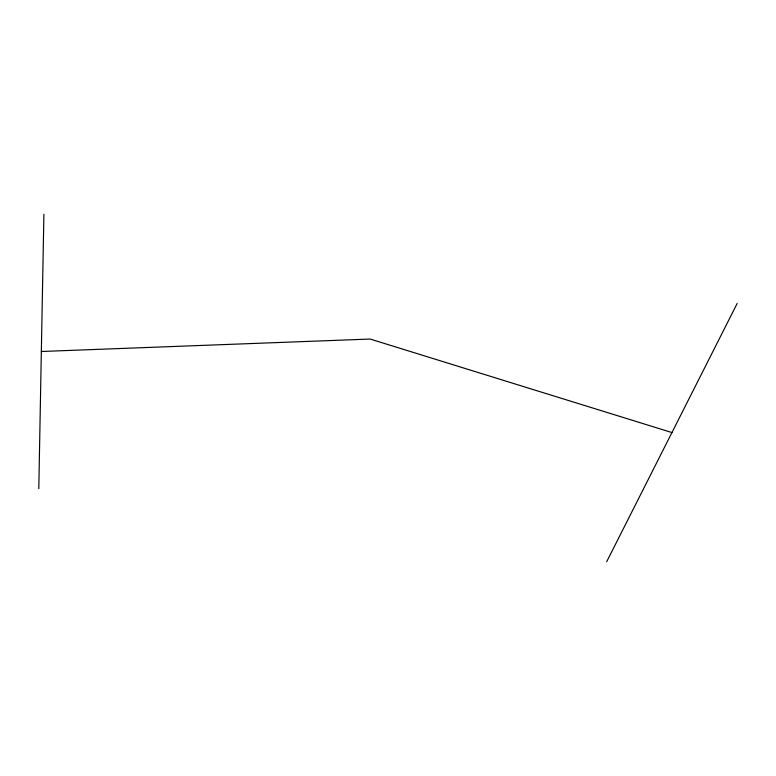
<?xml version="1.0" encoding="UTF-8"?>
<svg xmlns="http://www.w3.org/2000/svg" width="776" height="776" viewBox="0 0 776 776"><rect width="100%" height="100%" fill="white"/><g stroke="black" fill="none" stroke-linecap="round" stroke-linejoin="round"><path stroke-width="1.16" d="M38.8 488.725L43.892 214.273M606.677 561.727L737.2 303.397M41.341 351.499L370.133 339.044L671.938 432.562"/></g></svg>
